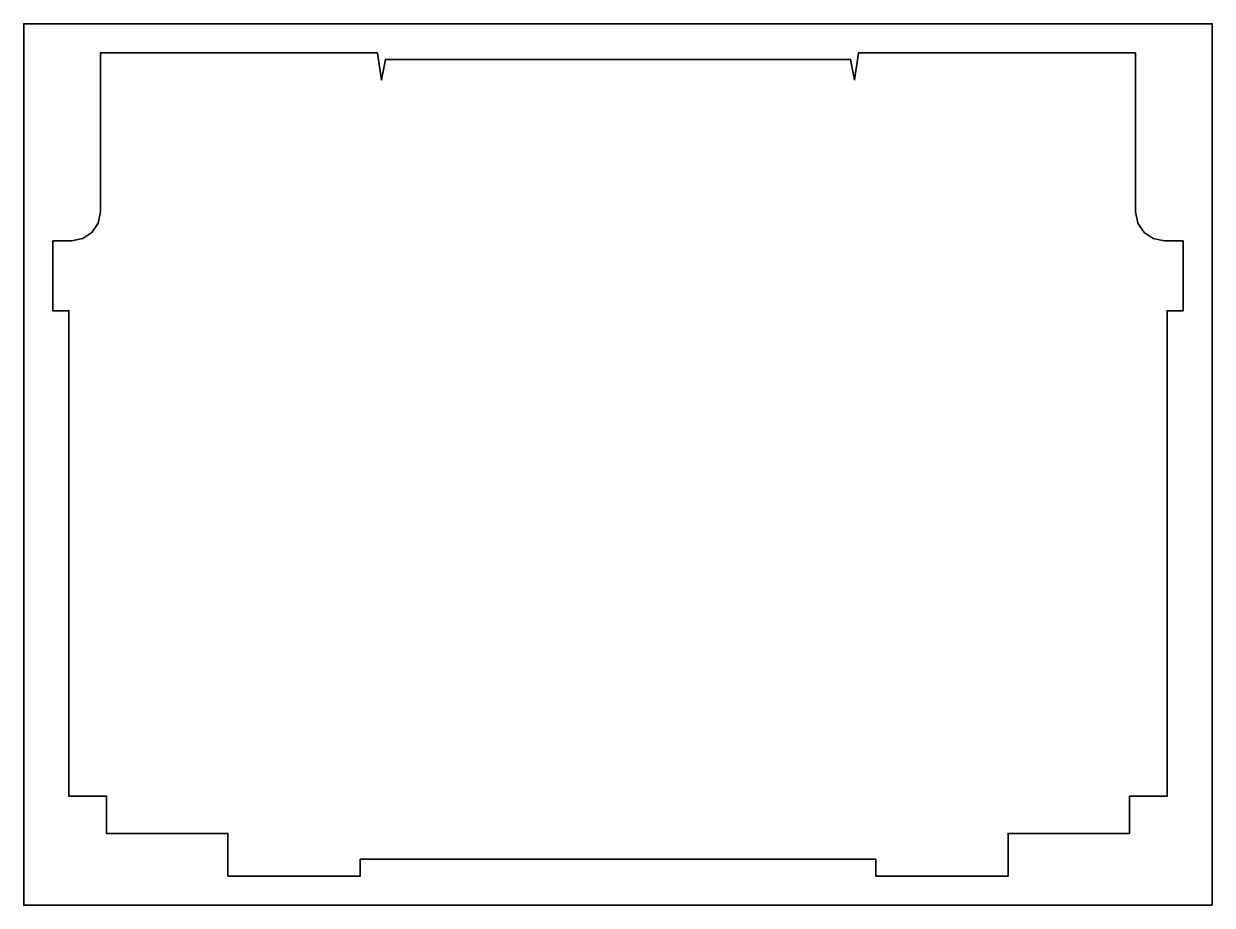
# Model space of a CAD drawing. Header units: millimetres. Extents: x -99 to 308, y -3 to 300.
import ezdxf

# ---------------------------------------------------------------- set-up
doc = ezdxf.new("R2010")
doc.units = ezdxf.units.MM
doc.header["$MEASUREMENT"] = 0
doc.layers.get('0').update_dxf_attribs({"lineweight": 0})
doc.layers.add('Safety', color=7, linetype='Continuous', lineweight=0)

msp = doc.modelspace()

# ---------------------------------------------------------------- linework, layer by layer
at = {"color": 250, "lineweight": 35, "true_color": 0x333333}
msp.add_lwpolyline([(185.7, 280.37), (185.36, 282.15), (185.02, 283.93), (184.69, 285.72), (184.35, 287.5), (144.47, 287.5), (104.59, 287.5), (64.72, 287.5), (24.84, 287.5), (24.5, 285.72), (24.16, 283.93), (23.82, 282.15), (23.48, 280.37), (23.14, 282.71), (22.8, 285.04), (22.47, 287.38), (22.13, 289.72), (-1.62, 289.72), (-25.37, 289.72), (-49.11, 289.72), (-72.86, 289.72), (-72.86, 288.18), (-72.86, 286.65), (-72.86, 285.12), (-72.86, 283.59), (-72.86, 282.28), (-72.86, 280.98), (-72.86, 279.67), (-72.86, 278.37), (-72.86, 267.59), (-72.86, 256.8), (-72.86, 246.01), (-72.86, 235.23), (-73.64, 231.33), (-75.79, 228.16), (-78.96, 226.01), (-82.86, 225.23), (-84.44, 225.23), (-86.01, 225.23), (-87.59, 225.23), (-89.17, 225.23), (-89.17, 219.23), (-89.17, 213.24), (-89.17, 207.24), (-89.17, 201.25), (-87.8, 201.25), (-86.44, 201.25), (-85.07, 201.25), (-83.71, 201.25), (-83.71, 159.61), (-83.71, 117.97), (-83.71, 76.33), (-83.71, 34.69), (-80.47, 34.69), (-77.24, 34.69), (-74, 34.69), (-70.77, 34.69), (-70.77, 31.5), (-70.77, 28.3), (-70.77, 25.11), (-70.77, 21.92), (-60.37, 21.92), (-49.98, 21.92), (-39.58, 21.92), (-29.18, 21.92), (-29.18, 18.27), (-29.18, 14.61), (-29.18, 10.96), (-29.18, 7.3), (-17.83, 7.3), (-6.48, 7.3), (4.87, 7.3), (16.22, 7.3), (16.22, 8.75), (16.22, 10.2), (16.22, 11.65), (16.22, 13.1), (60.41, 13.1), (104.59, 13.1), (148.78, 13.1), (192.97, 13.1), (192.97, 11.65), (192.97, 10.2), (192.97, 8.75), (192.97, 7.3), (204.32, 7.3), (215.67, 7.3), (227.02, 7.3), (238.37, 7.3), (238.37, 10.96), (238.37, 14.61), (238.37, 18.27), (238.37, 21.92), (248.76, 21.92), (259.16, 21.92), (269.56, 21.92), (279.96, 21.92), (279.96, 25.11), (279.96, 28.3), (279.96, 31.5), (279.96, 34.69), (283.19, 34.69), (286.42, 34.69), (289.66, 34.69), (292.89, 34.69), (292.89, 76.33), (292.89, 117.97), (292.89, 159.61), (292.89, 201.25), (294.26, 201.25), (295.62, 201.25), (296.99, 201.25), (298.36, 201.25), (298.36, 207.24), (298.36, 213.24), (298.36, 219.23), (298.36, 225.23), (296.78, 225.23), (295.2, 225.23), (293.62, 225.23), (292.04, 225.23), (288.15, 226.01), (284.97, 228.16), (282.83, 231.33), (282.04, 235.23), (282.04, 246.01), (282.04, 256.8), (282.04, 267.59), (282.04, 278.37), (282.04, 279.67), (282.04, 280.98), (282.04, 282.28), (282.04, 283.59), (282.04, 285.12), (282.04, 286.65), (282.04, 288.18), (282.04, 289.72), (258.3, 289.72), (234.55, 289.72), (210.8, 289.72), (187.06, 289.72), (186.72, 287.38), (186.38, 285.04), (186.04, 282.71)], close=True, dxfattribs=at)
at = {"layer": 'Safety', "color": 18, "lineweight": 35, "true_color": 0x000000}
msp.add_lwpolyline([(308.36, -2.7), (-99.17, -2.7), (-99.17, 299.72), (308.36, 299.72)], close=True, dxfattribs=at)

doc.saveas('drawing.dxf')
